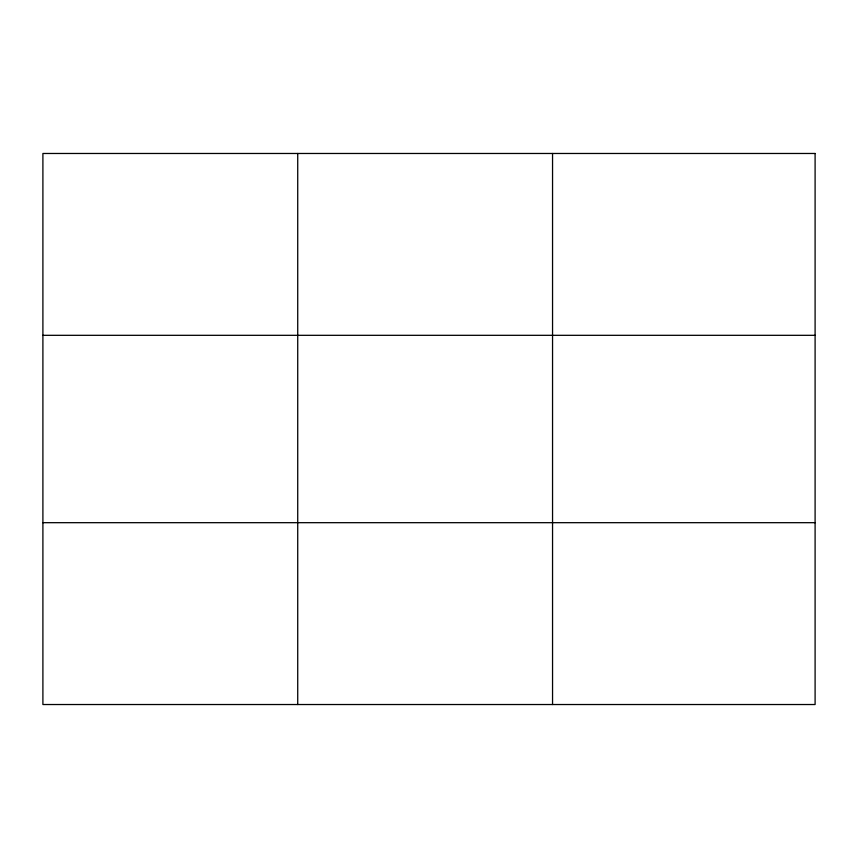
<?xml version="1.0" encoding="UTF-8"?>
<svg xmlns="http://www.w3.org/2000/svg" width="858" height="858" viewBox="0 0 858 858"><rect width="100%" height="100%" fill="white"/><g stroke="black" fill="none" stroke-linecap="round" stroke-linejoin="round"><path stroke-width="1.29" d="M297.726 153.475L297.726 704.525M552.552 153.475L552.552 704.525M42.9 335.317L815.1 335.317M42.9 522.683L815.1 522.683M815.1 153.475L815.1 704.525L42.9 704.525L42.9 153.475L815.1 153.475"/></g></svg>
